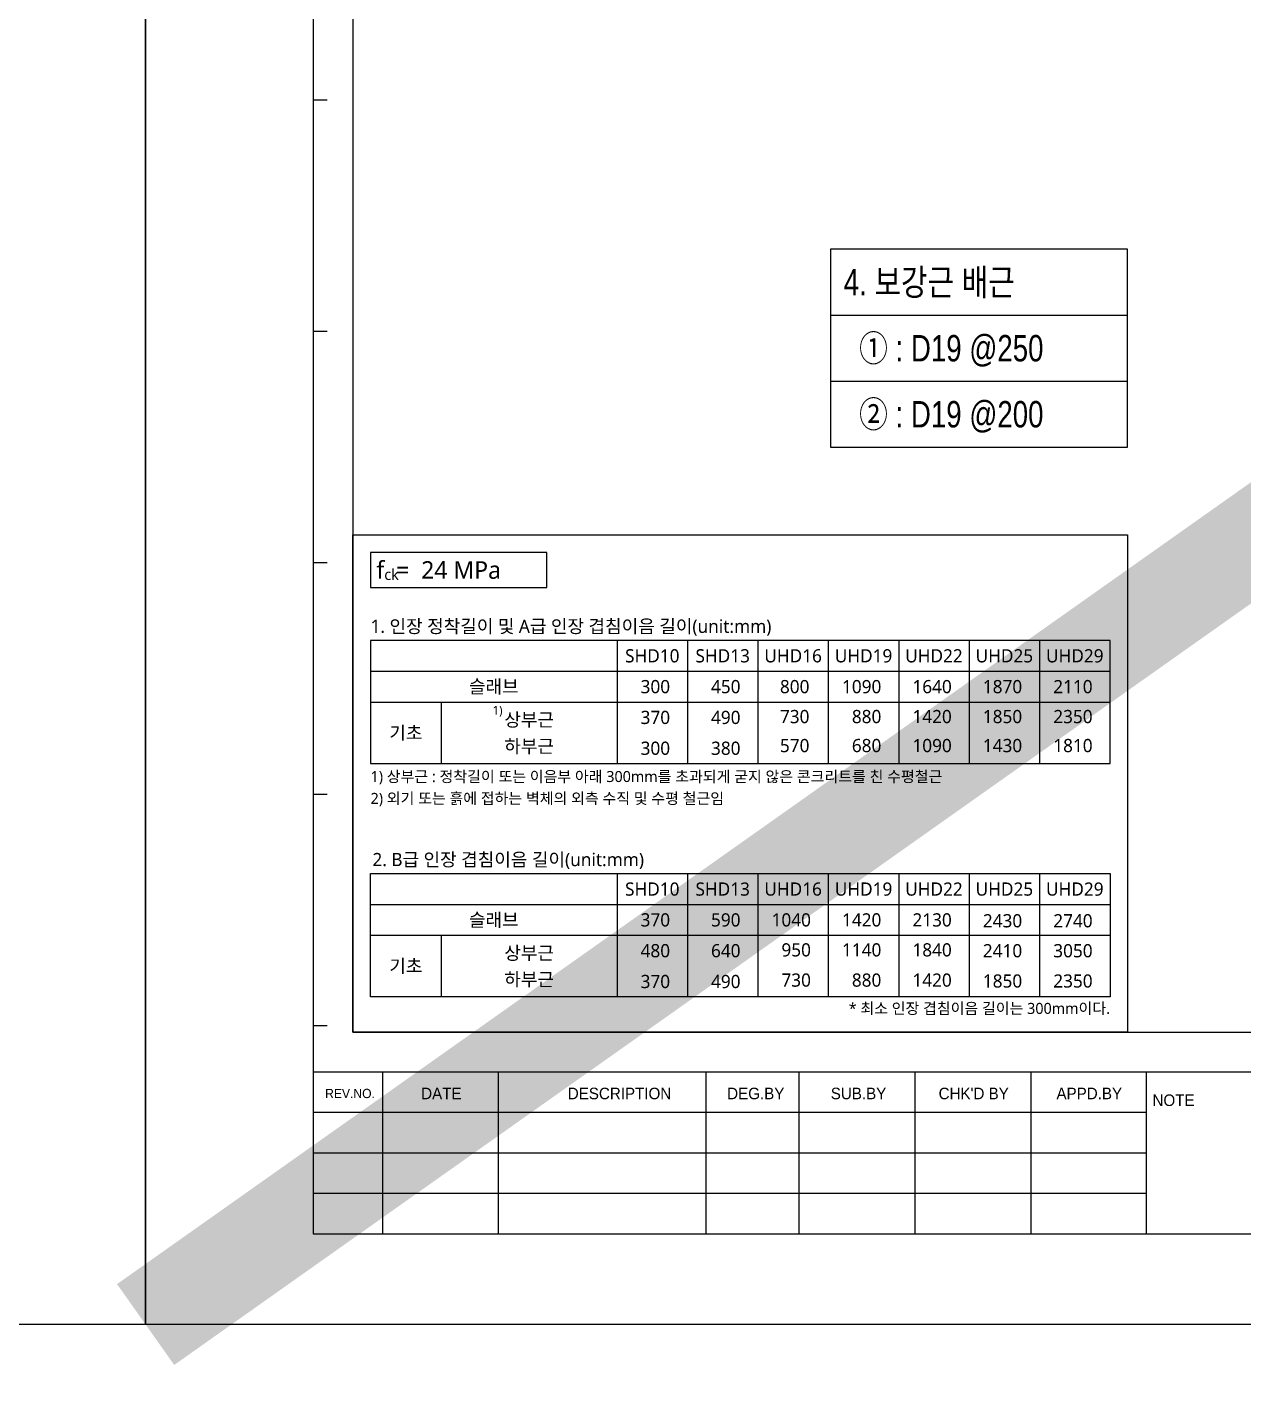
# Model space of a CAD drawing. Header units: millimetres. Extents: x 43843 to 1069877, y 60576 to 148433.
# Drawn here: x 760247 to 797089, y 60576 to 101385 of the extents above; entities that cross this region are included whole.
import ezdxf
from ezdxf.enums import TextEntityAlignment as Align

# ---------------------------------------------------------------- set-up
doc = ezdxf.new("R2010")
doc.units = ezdxf.units.MM
doc.layers.add('DEFPOINT', color=142, linetype='Continuous', plot=False)
for name, color, linetype in [('ML', 4, 'Continuous'), ('T', 3, 'Continuous'), ('TEXT', 3, 'Continuous'), ('TEXT-L', 7, 'Continuous')]:
    doc.layers.add(name, color=color, linetype=linetype)
doc.styles.add('BAS_TITLE1', font='')
doc.styles.add('EST', font='')
doc.styles.add('울릉도M', font='malgun.ttf')
doc.styles.get('BAS_TITLE1').set_extended_font_data('HYHeadLine-Medium')
doc.styles.get('EST').set_extended_font_data('HYHeadLine-Medium')

# ---------------------------------------------------------------- blocks, each defined once
blk = doc.blocks.new('zw$9A02')
at = {"color": 7}
for p, q in [((3810, -35815), (4126, -35815)), ((3810, -41073), (4126, -41073)), ((3810, -46331), (4126, -46331)), ((3810, -51589), (4126, -51589)), ((3810, -56847), (4126, -56847))]:
    blk.add_line(p, q, dxfattribs=at)
at = {"color": 4}
for p, q in [((3810, -57899), (85731, -57899)), ((5388, -61579), (5388, -57899)), ((8017, -61579), (8017, -57899)), ((12738, -61579), (12738, -57899)), ((14852, -61579), (14852, -57899)), ((17481, -61579), (17481, -57899)), ((20110, -57899), (20110, -61579)), ((22739, -61579), (22739, -57899)), ((3810, -59739), (22739, -59739)), ((3810, -60659), (22739, -60659))]:
    blk.add_line(p, q, dxfattribs=at)
blk.add_line((20110, -61579), (20110, -61579))
blk.add_lwpolyline([(0, -63643), (0, 0), (90000, 0), (90000, -63643)], close=True)
blk.add_lwpolyline([(3810, -61579), (85731, -61579), (85731, -3425), (3810, -3425)], close=True, dxfattribs=at)
blk.add_lwpolyline([(3810, -58819), (17481, -58819), (22739, -58819)], dxfattribs=at)
at = {"layer": 'DEFPOINT', "color": 150}
blk.add_lwpolyline([(4710, -56999), (84831, -56999), (84831, -4325), (4710, -4325)], close=True, dxfattribs=at)
at = {"style": 'BAS_TITLE1'}
for s, height, p in [('REV.NO.', 210.3, (4644, -58393)), ('DATE', 262.9, (6719, -58393)), ('DESCRIPTION', 262.9, (10767, -58393)), ('DEG.BY', 262.9, (13863, -58393)), ('SUB.BY', 262.9, (16198, -58393)), ("CHK'D BY", 262.9, (18815, -58393)), ('APPD.BY', 262.9, (21441, -58393)), ('NOTE', 263.3, (23355, -58546))]:
    blk.add_text(s, height=height, dxfattribs=at).set_placement(p, align=Align.MIDDLE)
blk = doc.blocks.new('zw$4DA7')
at = {"layer": 'ML'}
for p, q in [((6001, 8900), (6001, 6100)), ((7601, 8900), (7601, 6100)), ((9201, 8900), (9201, 6100)), ((10801, 8900), (10801, 6100)), ((12401, 8900), (12401, 6100)), ((14001, 8900), (14001, 6100)), ((15601, 8900), (15601, 6100)), ((400, 8200), (17201, 8200)), ((400, 7500), (17201, 7500)), ((2007, 7500), (2007, 6100)), ((6001, 3600), (6001, 800)), ((7601, 3600), (7601, 800)), ((9201, 3600), (9201, 800)), ((10801, 3600), (10801, 800)), ((12401, 3600), (12401, 800)), ((14001, 3600), (14001, 800)), ((15601, 3600), (15601, 800)), ((400, 2900), (17201, 2900)), ((400, 2200), (17201, 2200)), ((2007, 2200), (2007, 800))]:
    blk.add_line(p, q, dxfattribs=at)
blk.add_lwpolyline([(400, 10100), (4404, 10100), (4404, 10900), (400, 10900)], close=True, dxfattribs=at)
at = {"layer": 'T'}
for points in [[(400, 8900), (400, 6100), (17201, 6100), (17201, 8900)], [(17201, 800), (400, 800), (400, 3600), (17201, 3600)]]:
    blk.add_lwpolyline(points, close=True, dxfattribs=at)
at = {"layer": 'TEXT-L'}
blk.add_lwpolyline([(0, 11300), (17601, 11300), (17601, 0), (0, 0)], close=True, dxfattribs=at)
at = {"layer": 'T', "style": '울릉도M'}
for s, height, p in [('f  =  24 MPa', 400, (532, 10300)), ('ck', 250, (712, 10273)), ('1. 인장 정착길이 및 A급 인장 겹침이음 길이(unit:mm)', 300, (400, 9071)), ('1)', 200, (3171, 7211)), ('1) 상부근 : 정착길이 또는 이음부 아래 300mm를 초과되게 굳지 않은 콘크리트를 친 수평철근', 250, (400, 5682)), ('2) 외기 또는 흙에 접하는 벽체의 외측 수직 및 수평 철근임', 250, (400, 5185)), ('2. B급 인장 겹침이음 길이(unit:mm)', 300, (442, 3771))]:
    blk.add_text(s, height=height, dxfattribs=at).set_placement(p)
blk.add_text('* 최소 인장 겹침이음 길이는 300mm이다.', height=250, dxfattribs=at).set_placement((17201, 414), align=Align.RIGHT)
at = {"layer": 'TEXT', "style": '울릉도M'}
for s, p in [('SHD10', (6801, 8550)), ('SHD13', (8401, 8550)), ('UHD16', (10001, 8550)), ('UHD19', (11601, 8550)), ('UHD22', (13201, 8550)), ('UHD25', (14801, 8550)), ('UHD29', (16401, 8550)), ('슬래브', (3200, 7850)), ('기초', (1203, 6800)), ('SHD10', (6801, 3250)), ('SHD13', (8401, 3250)), ('UHD16', (10001, 3250)), ('UHD19', (11601, 3250)), ('UHD22', (13201, 3250)), ('UHD25', (14801, 3250)), ('UHD29', (16401, 3250)), ('슬래브', (3200, 2550)), ('기초', (1203, 1500))]:
    blk.add_text(s, height=300, dxfattribs=at).set_placement(p, align=Align.MIDDLE_CENTER)
at = {"layer": 'TEXT', "color": 7, "style": '울릉도M'}
for s, p in [('300', (7206, 7850)), ('450', (8806, 7850)), ('800', (10372, 7850)), ('1090', (12006, 7850)), ('1640', (13606, 7850)), ('1870', (15206, 7850)), ('2110', (16806, 7850)), ('370', (7206, 7150)), ('490', (8806, 7150)), ('730', (10372, 7170)), ('880', (12006, 7170)), ('1420', (13606, 7170)), ('1850', (15206, 7170)), ('2350', (16806, 7170)), ('300', (7206, 6450)), ('380', (8806, 6450)), ('570', (10372, 6511)), ('680', (12006, 6511)), ('1090', (13606, 6511)), ('1430', (15206, 6511)), ('1810', (16806, 6511)), ('370', (7206, 2550)), ('590', (8806, 2550)), ('1040', (10406, 2550)), ('1420', (12006, 2550)), ('2130', (13606, 2550)), ('2430', (15206, 2530)), ('2740', (16806, 2530)), ('480', (7206, 1850)), ('640', (8806, 1850)), ('950', (10406, 1869)), ('1140', (12006, 1869)), ('1840', (13606, 1869)), ('2410', (15206, 1849)), ('3050', (16806, 1849)), ('370', (7206, 1150)), ('490', (8806, 1150)), ('730', (10406, 1182)), ('880', (12006, 1182)), ('1420', (13606, 1182)), ('1850', (15206, 1162)), ('2350', (16806, 1162))]:
    blk.add_text(s, height=300, dxfattribs=at).set_placement(p, align=Align.MIDDLE_RIGHT)
at = {"layer": 'TEXT', "style": '울릉도M'}
for s, p in [('상부근', (4004, 7100)), ('하부근', (4004, 6500)), ('상부근', (4004, 1800)), ('하부근', (4004, 1200))]:
    blk.add_text(s, height=300, dxfattribs=at).set_placement(p, align=Align.MIDDLE)
blk = doc.blocks.new('zw$C445')
blk.add_lwpolyline([(-9000, 0), (0, 0), (0, 6000), (-9000, 6000)], close=True)
at = {"layer": 'DEFPOINT'}
for points in [[(-9000, 4000), (0, 4000)], [(-9000, 2000), (0, 2000)]]:
    blk.add_lwpolyline(points, dxfattribs=at)
at = {"color": 3, "style": 'EST', "width": 0.8}
blk.add_text('4. 보강근 배근', height=800, dxfattribs=at).set_placement((-8600, 5000, 0), align=Align.MIDDLE_LEFT)
at = {"color": 7, "style": 'EST', "width": 0.8}
for s, p in [('  ① : D19 @250', (-8600, 3000, 0)), ('  ② : D19 @200', (-8600, 1000, 0))]:
    blk.add_text(s, height=800, dxfattribs=at).set_placement(p, align=Align.MIDDLE_LEFT)

msp = doc.modelspace()

# ---------------------------------------------------------------- linework, layer by layer
at = {"layer": 'DEFPOINT', "const_width": 3000}
msp.add_lwpolyline([(883842.813, 146933.144), (763842.813, 62076)], dxfattribs=at)

# ---------------------------------------------------------------- block references
at = {"xscale": 1.333333333333333, "yscale": 1.333333333333333, "zscale": 1.333333333333333}
for name, p in [('zw$9A02', (643842.813, 146933.143)), ('zw$9A02', (763842.813, 146933.143)), ('zw$4DA7', (770123.411, 70934.792))]:
    msp.add_blockref(name, p, dxfattribs=at)
msp.add_blockref('zw$C445', (793591.119, 88652.955))

doc.saveas('drawing.dxf')
